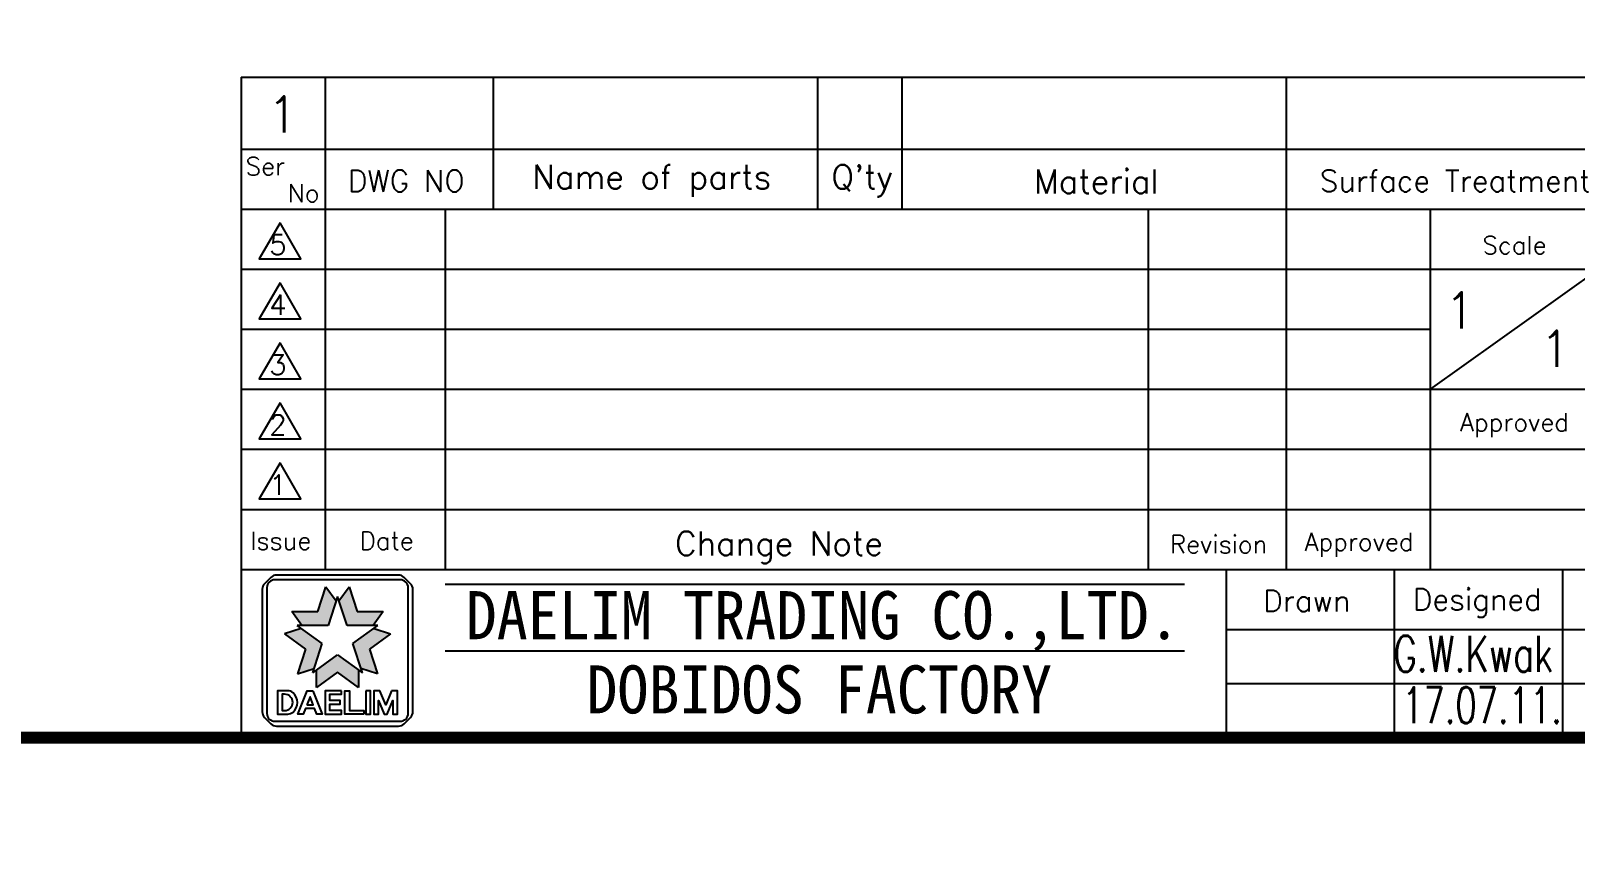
# Model space of a CAD drawing. Header units: millimetres. Extents: x -8699 to 14519, y -2727 to 7848.
# Drawn here: x 1926 to 3198, y -81 to 593 of the extents above; entities that cross this region are included whole.
import ezdxf
from ezdxf.enums import TextEntityAlignment as Align

# ---------------------------------------------------------------- set-up
doc = ezdxf.new("R2010")
doc.units = ezdxf.units.MM
doc.linetypes.add('CENTER2', pattern=[1.125, 0.75, -0.125, 0.125, -0.125])
for name, color, linetype in [('c', 1, 'CENTER2'), ('Def', 7, 'Continuous'), ('dim', 3, 'Continuous'), ('UU', 6, 'Continuous')]:
    doc.layers.add(name, color=color, linetype=linetype)
doc.styles.add('GHS', font='romans', dxfattribs={"bigfont": 'ghs'})
doc.styles.add('HANGUL', font='')
doc.styles.get('HANGUL').set_extended_font_data('DotumChe')

# ---------------------------------------------------------------- blocks, each defined once
blk = doc.blocks.new('대림통상-마크')
for p, q in [((-184.9, 214.9), (-202.6, 197.3)), ((169.4, 221.4), (-169.4, 221.4)), ((202.6, 197.3), (184.9, 214.9)), ((-209, 181.8), (-209, -158)), ((-54.7, 120.2), (-32.4, 188.9)), ((-32.4, 188.9), (-4, 149.9)), ((4, 149.9), (32.4, 188.9)), ((32.4, 188.9), (54.7, 120.2)), ((209, -158), (209, 181.8)), ((0, 162.3), (-26.4, 81.2)), ((26.4, 81.2), (0, 162.3)), ((-98.7, 81.2), (-127, 120.2)), ((-127, 120.2), (-54.7, 120.2)), ((54.7, 120.2), (127, 120.2)), ((127, 120.2), (98.7, 81.2)), ((-101.2, 73.5), (-147, 58.6)), ((-147, 58.6), (-88.5, 16.1)), ((-26.4, 81.2), (-111.7, 81.2)), ((-42.7, 31), (-111.7, 81.2)), ((111.7, 81.2), (26.4, 81.2)), ((42.7, 31), (111.7, 81.2)), ((147, 58.6), (88.5, 16.1)), ((101.2, 73.5), (147, 58.6)), ((-88.5, 16.1), (-110.9, -52.6)), ((-69, -50.2), (-42.7, 31)), ((-69, -50.2), (0, 0)), ((0, 0), (69, -50.2)), ((69, -50.2), (42.7, 31)), ((88.5, 16.1), (110.9, -52.6)), ((-110.9, -52.6), (-65, -37.7)), ((-58.5, -90.7), (-58.5, -42.5)), ((58.5, -42.5), (58.5, -90.7)), ((110.9, -52.6), (65, -37.7)), ((0, -48.2), (-58.5, -90.7)), ((58.5, -90.7), (0, -48.2)), ((-124.5, -132.1), (-124.5, -132.1)), ((-202.6, -173.6), (-184.9, -191.2)), ((-169.4, -197.6), (169.4, -197.6)), ((184.9, -191.2), (202.6, -173.6))]:
    blk.add_line(p, q)
for points in [[(-174, 208.4, 0.414214), (-196, 186.4), (-196, -162.6, 0.414214), (-174, -184.6), (174, -184.6, 0.414214), (196, -162.6), (196, 186.4, 0.414214), (174, 208.4)], [(-138.4, -164.6, 0.186266), (-123.3, -158.8, 0.443082), (-123.3, -105.5, 0.186266), (-138.4, -99.6), (-166.5, -99.6), (-166.5, -164.6)], [(-147, -154.6, 0.414214), (-124.5, -132.1, 0.414214), (-147, -109.6), (-153.5, -109.6), (-153.5, -154.6)]]:
    blk.add_lwpolyline(points, format="xyb", close=True)
for points in [[(-68.3, -99.6), (-42.3, -164.6), (-57.2, -164.6), (-63.6, -148.6), (-89, -148.6), (-95.4, -164.6), (-110.3, -164.6), (-84.3, -99.6)], [(-85, -138.6), (-67.6, -138.6), (-76.3, -116.8)], [(10.7, -99.6), (-34.3, -99.6), (-34.3, -164.6), (10.7, -164.6), (10.7, -154.6), (-21.3, -154.6), (-21.3, -137.1), (7.7, -137.1), (7.7, -127.1), (-21.3, -127.1), (-21.3, -109.6), (10.7, -109.6)], [(72.5, -164.6), (20.5, -164.6), (20.5, -99.6), (33.5, -99.6), (33.5, -154.6), (72.5, -154.6)], [(78.5, -99.6), (78.5, -164.6), (91.5, -164.6), (91.5, -99.6)], [(150, -99.6), (133.7, -138.6), (117.5, -99.6), (101, -99.6), (101, -164.6), (114, -164.6), (114, -127.1), (129.6, -164.6), (137.9, -164.6), (153.5, -127.1), (153.5, -164.6), (166.5, -164.6), (166.5, -99.6)]]:
    blk.add_lwpolyline(points, close=True)
for centre, start, end in [((-169.4, 199.4), 90, 135), ((169.4, 199.4), 45, 90), ((-187, 181.8), 135, 180), ((187, 181.8), 0, 45), ((-187, -158), 180, 225), ((187, -158), 315, 0), ((-169.4, -175.6), 225, 270), ((169.4, -175.6), 270, 315)]:
    blk.add_arc(centre, 22, start, end)

msp = doc.modelspace()

# ---------------------------------------------------------------- hatches: boundary and pattern name
at = {"layer": 'dim'}
h = msp.add_hatch(color=256, dxfattribs=at)
h.paths.add_polyline_path([(2177.2, 122.8), (2168.8, 134.3), (2162.1, 113.9), (2140.7, 113.9), (2149.1, 102.3), (2170.5, 102.3)])
h.paths.add_polyline_path([(2216.1, 113.9), (2194.6, 113.9), (2188, 134.3), (2179.6, 122.8), (2186.2, 102.3), (2207.7, 102.3)])
h.paths.add_polyline_path([(2204.7, 83), (2222, 95.6), (2208.4, 100.1), (2191.1, 87.4), (2197.7, 67), (2211.3, 62.6)])
h.paths.add_polyline_path([(2178.4, 78.2), (2161, 65.6), (2161, 51.3), (2178.4, 63.9), (2195.7, 51.3), (2195.7, 65.6)])
h.paths.add_polyline_path([(2148.3, 100.1), (2134.7, 95.6), (2152.1, 83), (2145.5, 62.6), (2159.1, 67), (2165.7, 87.4)])

# ---------------------------------------------------------------- linework, layer by layer
at = {"layer": 'Def', "const_width": 9.9}
for points in [[(10, 10), (3841.3, 10), (3841.3, 2742.4), (10, 2742.4)], [(10, -2722.4), (3841.3, -2722.4), (3841.3, 10), (10, 10)]]:
    msp.add_lwpolyline(points, close=True, dxfattribs=at)
at = {"layer": 'dim'}
for p, q in [((2267.1, 136.4), (2876.6, 136.4)), ((2267.1, 81.5), (2876.6, 81.5))]:
    msp.add_line(p, q, dxfattribs=at)
at = {"layer": 'dim', "linetype": 'Continuous'}
for points in [[(2131, 434.4), (2113.8, 404.7), (2148.1, 404.7)], [(2131, 384.9), (2113.8, 355.2), (2148.1, 355.2)], [(2131, 335.4), (2113.8, 305.7), (2148.1, 305.7)], [(2131, 285.9), (2113.8, 256.2), (2148.1, 256.2)], [(2131, 236.4), (2113.8, 206.7), (2148.1, 206.7)]]:
    msp.add_lwpolyline(points, close=True, dxfattribs=at)
at = {"layer": 'UU'}
for p, q in [((2098.9, 554.5), (3841.3, 554.5)), ((2098.9, 554.5), (2098.9, 10)), ((2168.2, 554.5), (2168.2, 148.6)), ((2306.8, 554.5), (2306.8, 445.6)), ((2574.1, 554.5), (2574.1, 445.6)), ((2643.4, 554.5), (2643.4, 445.6)), ((2960.2, 554.5), (2960.2, 445.6)), ((2098.9, 495.1), (3841.3, 495.1)), ((2098.9, 445.6), (3841.3, 445.6)), ((2267.2, 445.6), (2267.2, 148.6)), ((2846.4, 445.6), (2846.4, 148.6)), ((2960.2, 445.6), (2960.2, 148.6)), ((3079, 445.6), (3079, 148.6)), ((2098.9, 396.1), (3217.6, 396.1)), ((3217.6, 396.1), (3079, 297.1)), ((2098.9, 346.6), (3079, 346.6)), ((2098.9, 297.1), (3841.3, 297.1)), ((2098.9, 247.6), (3217.6, 247.6)), ((2098.9, 198.1), (3079, 198.1)), ((3079, 198.1), (3217.6, 198.1)), ((2098.9, 148.6), (3841.3, 148.6)), ((2910.7, 148.6), (2910.7, 10)), ((3049.3, 148.6), (3049.3, 10)), ((3187.9, 148.6), (3187.9, 10)), ((2910.7, 99.1), (3465.1, 99.1)), ((2910.7, 54.5), (3465.1, 54.5))]:
    msp.add_line(p, q, dxfattribs=at)

# ---------------------------------------------------------------- block references
at = {"layer": 'dim', "xscale": 0.2970000000022992, "yscale": 0.2969999999986612, "zscale": 0.297}
msp.add_blockref('대림통상-마크', (2178.4, 78.2), dxfattribs=at)

# ---------------------------------------------------------------- texts
at = {"layer": 'c', "color": 3, "style": 'GHS'}
for p in [(3090.8, 347.2), (3090.8, 347.2), (3090.8, 347.2), (3169.3, 315.6)]:
    msp.add_text('1', height=29.7, dxfattribs=at).set_placement(p)
at = {"layer": 'dim', "style": 'GHS'}
msp.add_text('1', height=29.7, dxfattribs=at).set_placement((2120.4, 508.8))
at = {"layer": 'dim', "linetype": 'Continuous', "style": 'GHS'}
for s, height, p in [('Ser', 14.85, (2118.9, 481)), ('DWG NO', 17.82, (2235.1, 468.9)), ('Name of parts', 19.8, (2437.4, 468.9)), ("Q'ty", 19.8, (2610.8, 468.9)), ('Material', 19.8, (2803.9, 468.9)), ('Surface Treatment', 17.82, (3099.5, 468.9)), ('No', 14.85, (2150.5, 458.8)), ('5', 16.5, (2129.3, 416.3)), ('Scale', 14.85, (3148.5, 415.9)), ('4', 16.5, (2129.3, 366.8)), ('3', 16.5, (2129.3, 317.3)), ('2', 16.5, (2129.3, 267.8)), ('Approved', 14.85, (3148.5, 267.4)), ('1', 16.5, (2129.3, 218.3)), ('Issue', 14.85, (2131.6, 172.2)), ('Date', 14.85, (2218.9, 172.2)), ('Change Note', 19.8, (2542.2, 166.7)), ('Approved', 14.85, (3020.4, 168.9)), ('Revision', 14.85, (2904.6, 169.7)), ('Drawn', 17.82, (2977.3, 122.7)), ('Designed', 17.82, (3117.8, 121.3))]:
    msp.add_text(s, height=height, dxfattribs=at).set_placement(p, align=Align.MIDDLE)
at = {"layer": 'dim', "style": 'HANGUL'}
for s, p in [('DAELIM TRADING CO.,LTD.', (2578.3, 106.1)), ('DOBIDOS FACTORY', (2575.4, 49.7))]:
    msp.add_text(s, height=39.6, dxfattribs=at).set_placement(p, align=Align.MIDDLE)
at = {"layer": 'dim', "style": 'GHS'}
for s, width, p, p2 in [('G.W.Kwak', 0.654898, (3048.7, 64.2), (3180.2, 64.2)), ('17.07.11.', 0.636955, (3055.9, 21.8), (3187.5, 21.8))]:
    msp.add_text(s, height=29.7, dxfattribs=dict(at, width=width)).set_placement(p, p2, align=Align.FIT)

doc.saveas('drawing.dxf')
